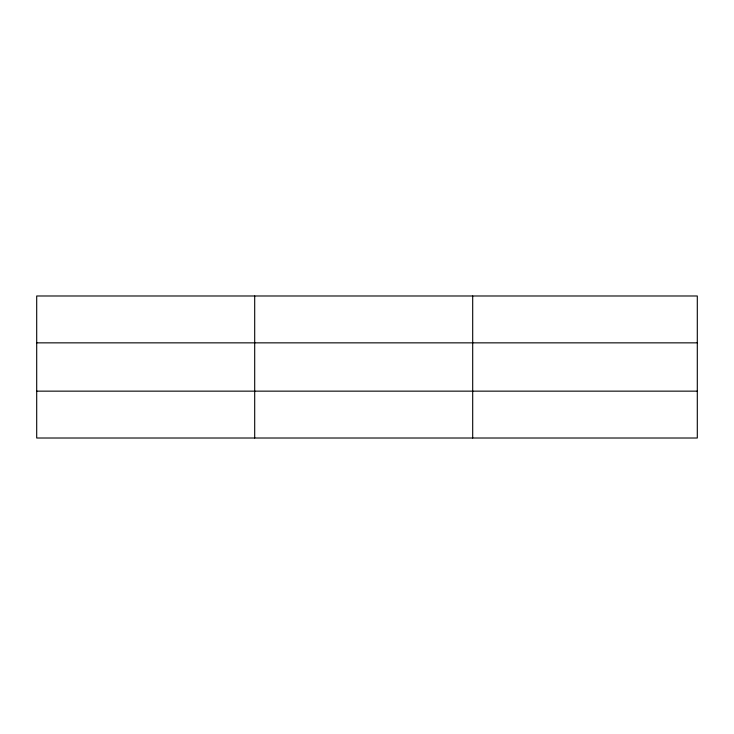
<?xml version="1.0" encoding="UTF-8"?>
<svg xmlns="http://www.w3.org/2000/svg" width="734" height="734" viewBox="0 0 734 734"><rect width="100%" height="100%" fill="white"/><g stroke="black" fill="none" stroke-linecap="round" stroke-linejoin="round"><path stroke-width="1.1" d="M254.698 295.986L254.698 438.014M472.696 295.986L472.696 438.014M697.3 342.851L697.3 295.986L36.7 295.986L36.7 438.014L697.3 438.014L697.3 342.851L36.7 342.851M36.7 391.149L697.3 391.149"/></g></svg>
